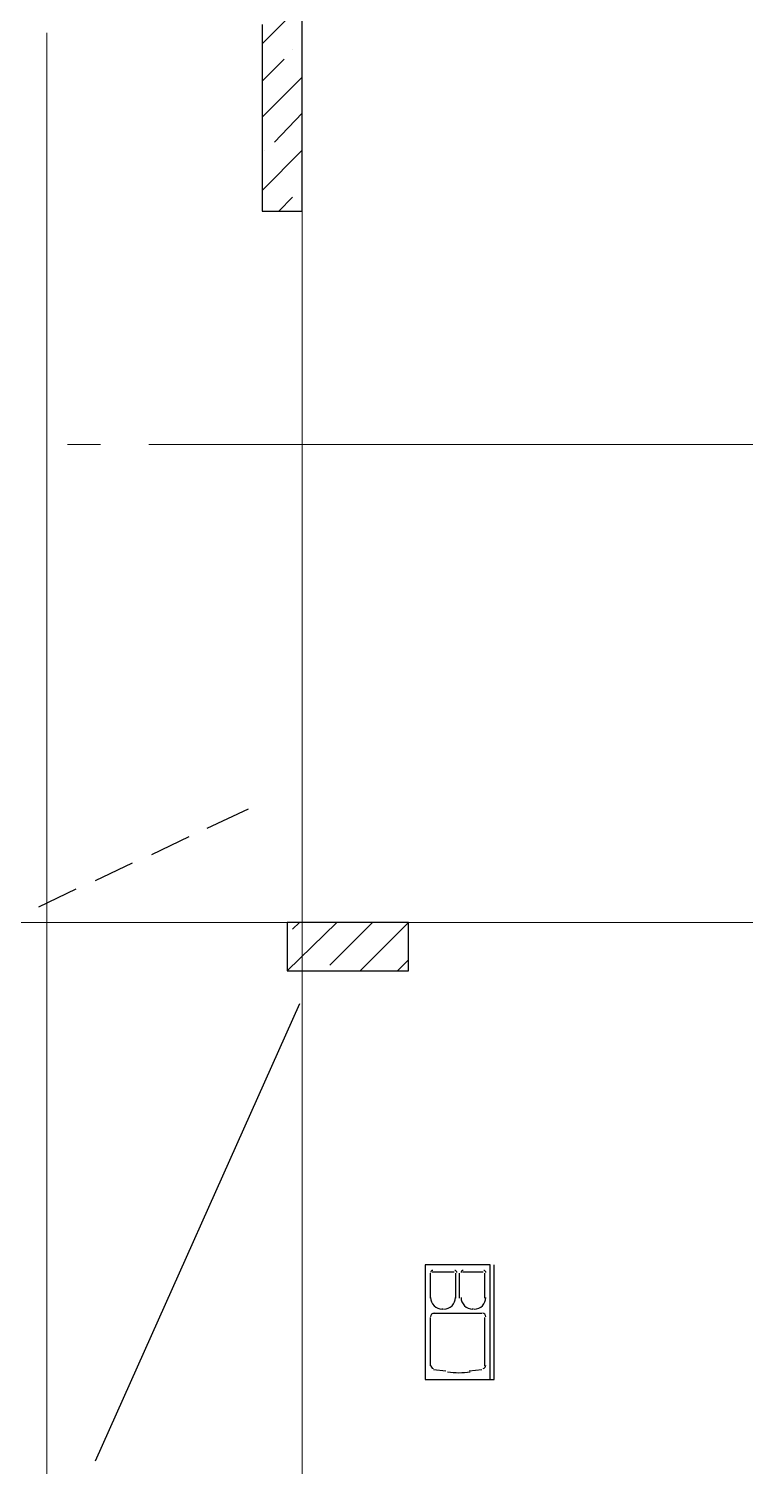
# Model space of a CAD drawing. Header units: millimetres. Extents: x 2279 to 5236, y 896 to 2828.
# Drawn here: x 4494.07 to 4516.03, y 1850.63 to 1894.69 of the extents above; entities that cross this region are included whole.
import ezdxf

# ---------------------------------------------------------------- set-up
doc = ezdxf.new("R2010")
doc.units = ezdxf.units.MM
doc.layers.add('PDF _!!ТОНКАЯ', color=7, linetype='Continuous')

msp = doc.modelspace()

# ---------------------------------------------------------------- linework, layer by layer
at = {"layer": 'PDF _!!ТОНКАЯ', "lineweight": 25}
for points in [[(4501.22, 1894.817), (4501.22, 1889.101), (4502.447, 1889.101), (4502.447, 1898.288), (4501.22, 1898.288), (4530.515, 1898.288), (4530.515, 1899.558), (4448.005, 1899.558), (4448.005, 1898.288), (4499.23, 1898.288)], [(4500.796, 1870.77), (4499.526, 1870.178)], [(4498.976, 1869.924), (4497.833, 1869.373)], [(4497.24, 1869.119), (4496.097, 1868.569)], [(4495.505, 1868.315), (4494.361, 1867.765)], [(4502.363, 1864.801), (4496.097, 1850.788)], [(4508.205, 1853.286), (4508.332, 1853.286), (4508.332, 1856.8)], [(4506.385, 1855.784), (4506.385, 1856.546)], [(4506.427, 1856.588), (4507.104, 1856.588)], [(4507.147, 1856.546), (4507.147, 1855.784)], [(4507.274, 1855.784), (4507.274, 1856.546)], [(4507.358, 1856.588), (4507.993, 1856.588)], [(4508.036, 1856.546), (4508.036, 1855.784)], [(4506.766, 1855.445), (4506.723, 1855.445)], [(4507.697, 1855.445), (4507.655, 1855.445)], [(4506.385, 1853.71), (4506.385, 1855.191)], [(4506.469, 1855.318), (4507.951, 1855.318)], [(4508.036, 1855.191), (4508.036, 1853.71)], [(4506.85, 1853.54), (4506.469, 1853.583)], [(4507.951, 1853.583), (4507.57, 1853.54)]]:
    msp.add_lwpolyline(points, dxfattribs=at)
at = {"layer": 'PDF _!!ТОНКАЯ', "lineweight": 20}
for points in [[(4501.22, 1894.224), (4502.447, 1895.452)], [(4494.615, 1833.601), (4494.615, 1847.698), (4494.615, 1867.299), (4494.615, 1880.55), (4494.615, 1894.562)], [(4502.447, 1833.601), (4502.447, 1847.698), (4502.447, 1867.299), (4502.447, 1880.55), (4502.447, 1894.562)], [(4502.447, 1894.308), (4502.447, 1894.351)], [(4501.22, 1893.081), (4501.897, 1893.758)], [(4502.151, 1894.054), (4502.151, 1894.054)], [(4501.22, 1891.98), (4502.447, 1893.208)], [(4501.601, 1891.218), (4502.447, 1892.107)], [(4501.22, 1889.736), (4502.447, 1890.964)], [(4501.304, 1890.964), (4501.304, 1890.964)], [(4502.447, 1889.821), (4502.447, 1889.821)], [(4501.728, 1889.101), (4502.151, 1889.525)], [(4496.267, 1881.947), (4495.25, 1881.947)], [(4517.773, 1881.947), (4497.748, 1881.947)], [(4541.395, 1867.299), (4536.4, 1867.299), (4530.177, 1867.299), (4508.374, 1867.299), (4500.5, 1867.299), (4493.007, 1867.299), (4488.646, 1867.299), (4466.167, 1867.299), (4459.901, 1867.299), (4455.117, 1867.299), (4441.104, 1867.299)], [(4501.982, 1865.817), (4503.506, 1867.299)], [(4502.151, 1867.087), (4502.363, 1867.299)], [(4503.294, 1865.987), (4504.606, 1867.299)], [(4504.225, 1865.817), (4505.707, 1867.299)], [(4505.368, 1865.817), (4505.707, 1866.156)]]:
    msp.add_lwpolyline(points, dxfattribs=at)
at = {"layer": 'PDF _!!ТОНКАЯ', "lineweight": 25}
for points in [[(4505.707, 1867.299), (4501.982, 1867.299), (4501.982, 1865.817), (4505.707, 1865.817)], [(4506.215, 1856.8), (4506.215, 1853.286), (4508.205, 1853.286), (4508.205, 1856.8)]]:
    msp.add_lwpolyline(points, close=True, dxfattribs=at)
for centre, radius, start, end in [((4506.448, 1856.567), 0.0635, 89.9999, 180.0001), ((4507.125, 1856.567), 0.0635, 359.9999, 90.0001), ((4507.379, 1856.567), 0.0635, 89.9999, 180.0001), ((4508.014, 1856.567), 0.0635, 359.9999, 90.0001), ((4506.744, 1855.805), 0.36, 180, 270), ((4506.787, 1855.805), 0.36, 270, 360), ((4507.676, 1855.805), 0.36, 180, 270), ((4507.718, 1855.805), 0.36, 270, 360), ((4506.49, 1855.212), 0.106, 90.0001, 179.9999), ((4507.972, 1855.212), 0.106, 0.0001, 89.9999), ((4506.49, 1853.731), 0.106, 180, 260.0023), ((4507.972, 1853.731), 0.106, 279.9977, 0), ((4507.252, 1855.509), 2.011, 260.0024, 279.9976)]:
    msp.add_arc(centre, radius, start, end, dxfattribs=at)

doc.saveas('drawing.dxf')
